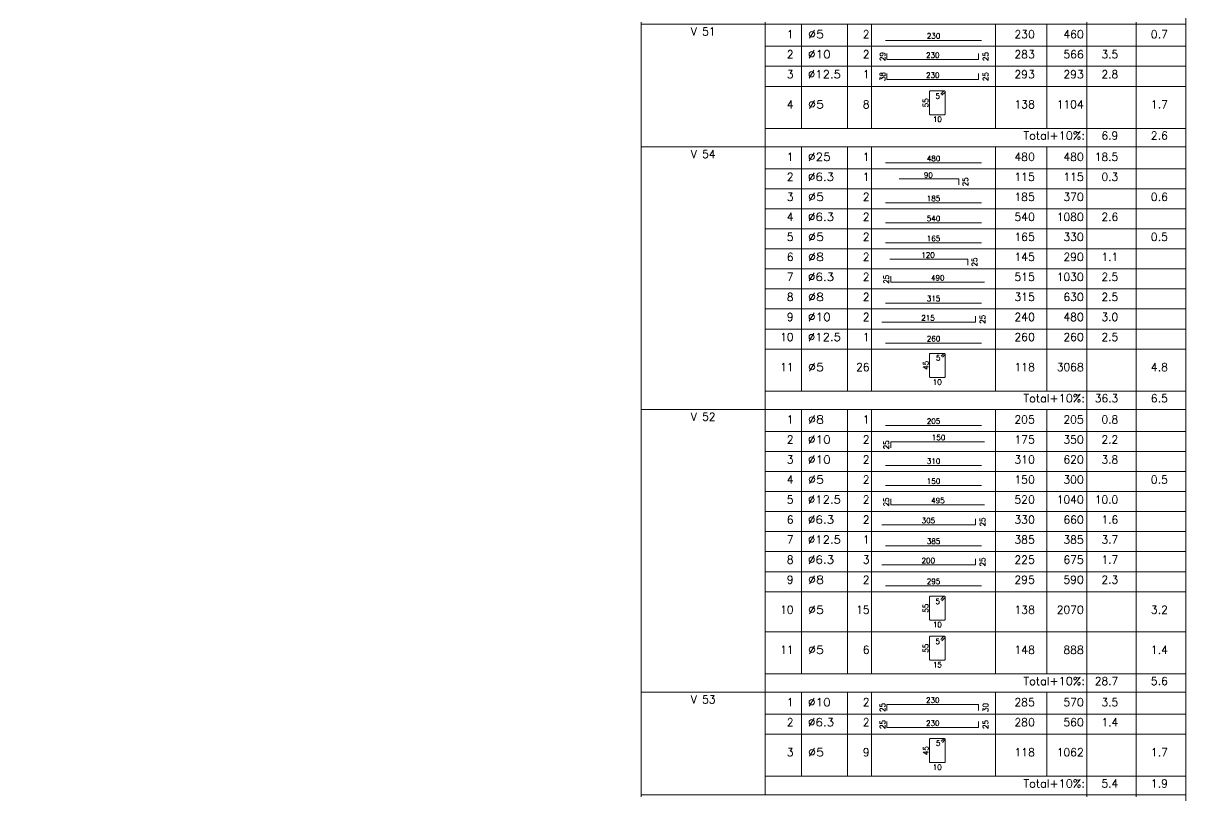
# Model space of a CAD drawing. Header units: millimetres. Extents: x 0 to 84, y 0 to 59.4.
# Drawn here: x 54.95 to 84, y 22.39 to 41.68 of the extents above; entities that cross this region are included whole.
import ezdxf
from ezdxf.enums import TextEntityAlignment as Align

# ---------------------------------------------------------------- set-up
doc = ezdxf.new("R2010")
doc.units = ezdxf.units.MM
for name, color, linetype, lineweight in [('DETALHES_TABELA', 7, 'Continuous', 9), ('QUAD_BORDA', 1, 'Continuous', 20), ('QUAD_LIMITES', 2, 'Continuous', 0), ('TABELAS', 1, 'Continuous', 0), ('TEXTO_TABELAS', 1, 'Continuous', 0), ('TEXTOS_COTAS_DETALHES_TABELA', 1, 'Continuous', 0)]:
    doc.layers.add(name, color=color, linetype=linetype, lineweight=lineweight)
doc.styles.add('CYPETXT', font='', dxfattribs={"height": 0.2})
doc.styles.get('CYPETXT').set_extended_font_data('romans')

msp = doc.modelspace()

# ---------------------------------------------------------------- linework, layer by layer
at = {"layer": 'DETALHES_TABELA'}
for points in [[(76.498, 41.258), (78.898, 41.258)], [(76.532, 40.928), (76.532, 40.778), (78.824, 40.778), (78.824, 40.928)], [(76.532, 40.428), (76.532, 40.278), (78.824, 40.278), (78.824, 40.428)], [(77.908, 39.886), (77.983, 39.96), (77.985, 39.963), (77.988, 39.967), (77.989, 39.971), (77.989, 39.976), (77.989, 39.98), (77.988, 39.985), (77.985, 39.989), (77.983, 39.992), (77.979, 39.995), (77.975, 39.997), (77.971, 39.999), (77.966, 39.999), (77.62, 39.999), (77.611, 39.997), (77.604, 39.992), (77.599, 39.985), (77.597, 39.976), (77.597, 39.422), (77.599, 39.413), (77.604, 39.406), (77.611, 39.401), (77.62, 39.399), (77.966, 39.399), (77.975, 39.401), (77.983, 39.406), (77.988, 39.413), (77.989, 39.422), (77.989, 39.976), (77.989, 39.98), (77.988, 39.985), (77.985, 39.989), (77.983, 39.992), (77.979, 39.995), (77.975, 39.997), (77.971, 39.999), (77.966, 39.999), (77.962, 39.999), (77.957, 39.997), (77.953, 39.995), (77.95, 39.992), (77.876, 39.918)], [(76.498, 38.198), (78.898, 38.198)], [(76.837, 37.8), (78.332, 37.8), (78.332, 37.65)], [(76.498, 37.198), (78.898, 37.198)], [(76.498, 36.698), (78.898, 36.698)], [(76.498, 36.198), (78.898, 36.198)], [(76.609, 35.796), (78.552, 35.796), (78.552, 35.646)], [(76.627, 35.367), (76.627, 35.217), (78.972, 35.217)], [(76.498, 34.698), (78.898, 34.698)], [(76.406, 34.217), (78.748, 34.217), (78.748, 34.367)], [(76.498, 33.698), (78.898, 33.698)], [(77.918, 33.347), (77.98, 33.408), (77.982, 33.411), (77.984, 33.414), (77.985, 33.418), (77.985, 33.422), (77.985, 33.426), (77.984, 33.429), (77.982, 33.432), (77.98, 33.435), (77.977, 33.438), (77.973, 33.439), (77.97, 33.441), (77.966, 33.441), (77.615, 33.441), (77.608, 33.439), (77.602, 33.435), (77.597, 33.429), (77.596, 33.422), (77.596, 32.86), (77.597, 32.853), (77.602, 32.846), (77.608, 32.842), (77.615, 32.841), (77.966, 32.841), (77.973, 32.842), (77.98, 32.846), (77.984, 32.853), (77.985, 32.86), (77.985, 33.422), (77.985, 33.426), (77.984, 33.429), (77.982, 33.432), (77.98, 33.435), (77.977, 33.438), (77.973, 33.439), (77.97, 33.441), (77.966, 33.441), (77.962, 33.441), (77.959, 33.439), (77.956, 33.438), (77.953, 33.435), (77.891, 33.374)], [(76.498, 31.638), (78.898, 31.638)], [(76.626, 31.082), (76.626, 31.232), (78.972, 31.232)], [(76.498, 30.638), (78.898, 30.638)], [(76.498, 30.138), (78.898, 30.138)], [(76.627, 29.807), (76.627, 29.657), (78.972, 29.657)], [(76.406, 29.157), (78.748, 29.157), (78.748, 29.307)], [(76.498, 28.638), (78.898, 28.638)], [(76.406, 28.157), (78.748, 28.157), (78.748, 28.307)], [(76.498, 27.638), (78.898, 27.638)], [(77.908, 27.266), (77.983, 27.34), (77.985, 27.343), (77.988, 27.347), (77.989, 27.351), (77.989, 27.356), (77.989, 27.36), (77.988, 27.365), (77.985, 27.369), (77.983, 27.372), (77.979, 27.375), (77.975, 27.377), (77.971, 27.379), (77.966, 27.379), (77.62, 27.379), (77.611, 27.377), (77.604, 27.372), (77.599, 27.365), (77.597, 27.356), (77.597, 26.802), (77.599, 26.793), (77.604, 26.786), (77.611, 26.781), (77.62, 26.779), (77.966, 26.779), (77.975, 26.781), (77.983, 26.786), (77.988, 26.793), (77.989, 26.802), (77.989, 27.356), (77.989, 27.36), (77.988, 27.365), (77.985, 27.369), (77.983, 27.372), (77.979, 27.375), (77.975, 27.377), (77.971, 27.379), (77.966, 27.379), (77.962, 27.379), (77.957, 27.377), (77.953, 27.375), (77.95, 27.372), (77.876, 27.298)], [(77.908, 26.266), (77.983, 26.34), (77.985, 26.343), (77.988, 26.347), (77.989, 26.351), (77.989, 26.356), (77.989, 26.36), (77.988, 26.365), (77.985, 26.369), (77.983, 26.372), (77.979, 26.375), (77.975, 26.377), (77.971, 26.379), (77.966, 26.379), (77.62, 26.379), (77.611, 26.377), (77.604, 26.372), (77.599, 26.365), (77.597, 26.356), (77.597, 25.802), (77.599, 25.793), (77.604, 25.786), (77.611, 25.781), (77.62, 25.779), (77.966, 25.779), (77.975, 25.781), (77.983, 25.786), (77.988, 25.793), (77.989, 25.802), (77.989, 26.356), (77.989, 26.36), (77.988, 26.365), (77.985, 26.369), (77.983, 26.372), (77.979, 26.375), (77.975, 26.377), (77.971, 26.379), (77.966, 26.379), (77.962, 26.379), (77.957, 26.377), (77.953, 26.375), (77.95, 26.372), (77.876, 26.298)], [(76.532, 24.523), (76.532, 24.673), (78.824, 24.673), (78.824, 24.523)], [(76.533, 24.248), (76.533, 24.098), (78.823, 24.098), (78.823, 24.248)], [(77.918, 23.727), (77.98, 23.788), (77.982, 23.791), (77.984, 23.794), (77.985, 23.798), (77.985, 23.802), (77.985, 23.806), (77.984, 23.809), (77.982, 23.812), (77.98, 23.815), (77.977, 23.818), (77.973, 23.819), (77.97, 23.821), (77.966, 23.821), (77.615, 23.821), (77.608, 23.819), (77.602, 23.815), (77.597, 23.809), (77.596, 23.802), (77.596, 23.24), (77.597, 23.233), (77.602, 23.226), (77.608, 23.222), (77.615, 23.221), (77.966, 23.221), (77.973, 23.222), (77.98, 23.226), (77.984, 23.233), (77.985, 23.24), (77.985, 23.802), (77.985, 23.806), (77.984, 23.809), (77.982, 23.812), (77.98, 23.815), (77.977, 23.818), (77.973, 23.819), (77.97, 23.821), (77.966, 23.821), (77.962, 23.821), (77.959, 23.819), (77.956, 23.818), (77.953, 23.815), (77.891, 23.754)]]:
    msp.add_lwpolyline(points, dxfattribs=at)
at = {"layer": 'QUAD_BORDA'}
msp.add_lwpolyline([(0, 0), (84, 0), (84, 59.4), (0, 59.4), (0, 0)], close=True, dxfattribs=at)
at = {"layer": 'QUAD_LIMITES'}
msp.add_lwpolyline([(0, 0), (84, 0), (84, 59.4), (0, 59.4), (0, 0)], close=True, dxfattribs=at)
at = {"layer": 'TABELAS'}
for p, q in [((70.392, 41.61), (70.392, 41.71)), ((70.392, 41.66), (84, 41.66)), ((70.392, 38.65), (70.392, 41.61)), ((73.492, 41.61), (73.492, 41.71)), ((73.492, 38.65), (73.492, 41.61)), ((74.396, 41.61), (74.396, 41.66)), ((74.396, 39.06), (74.396, 41.61)), ((75.544, 41.61), (75.544, 41.66)), ((75.544, 39.06), (75.544, 41.61)), ((76.148, 41.61), (76.148, 41.66)), ((76.148, 39.06), (76.148, 41.61)), ((79.248, 41.61), (79.248, 41.66)), ((79.248, 39.06), (79.248, 41.61)), ((80.532, 41.61), (80.532, 41.66)), ((80.532, 39.06), (80.532, 41.61)), ((81.528, 41.61), (81.528, 41.71)), ((81.528, 38.65), (81.528, 41.61)), ((82.764, 41.61), (82.764, 41.71)), ((82.764, 38.65), (82.764, 41.61)), ((84, 41.61), (84, 41.71)), ((84, 38.65), (84, 41.61)), ((73.492, 39.06), (84, 39.06)), ((70.392, 38.55), (70.392, 38.65)), ((73.492, 38.55), (73.492, 38.65)), ((81.528, 38.55), (81.528, 38.65)), ((82.764, 38.55), (82.764, 38.65)), ((84, 38.55), (84, 38.65)), ((70.392, 38.6), (84, 38.6)), ((70.392, 32.09), (70.392, 38.55)), ((73.492, 32.09), (73.492, 38.55)), ((74.396, 38.55), (74.396, 38.6)), ((74.396, 32.5), (74.396, 38.55)), ((75.544, 38.55), (75.544, 38.6)), ((75.544, 32.5), (75.544, 38.55)), ((76.148, 38.55), (76.148, 38.6)), ((76.148, 32.5), (76.148, 38.55)), ((79.248, 38.55), (79.248, 38.6)), ((79.248, 32.5), (79.248, 38.55)), ((80.532, 38.55), (80.532, 38.6)), ((80.532, 32.5), (80.532, 38.55)), ((81.528, 32.09), (81.528, 38.55)), ((82.764, 32.09), (82.764, 38.55)), ((84, 32.09), (84, 38.55)), ((73.492, 32.5), (84, 32.5)), ((70.392, 31.99), (70.392, 32.09)), ((70.392, 32.04), (84, 32.04)), ((70.392, 25.03), (70.392, 31.99)), ((73.492, 31.99), (73.492, 32.09)), ((73.492, 25.03), (73.492, 31.99)), ((74.396, 31.99), (74.396, 32.04)), ((74.396, 25.44), (74.396, 31.99)), ((75.544, 31.99), (75.544, 32.04)), ((75.544, 25.44), (75.544, 31.99)), ((76.148, 31.99), (76.148, 32.04)), ((76.148, 25.44), (76.148, 31.99)), ((79.248, 31.99), (79.248, 32.04)), ((79.248, 25.44), (79.248, 31.99)), ((80.532, 31.99), (80.532, 32.04)), ((80.532, 25.44), (80.532, 31.99)), ((81.528, 31.99), (81.528, 32.09)), ((81.528, 25.03), (81.528, 31.99)), ((82.764, 31.99), (82.764, 32.09)), ((82.764, 25.03), (82.764, 31.99)), ((84, 31.99), (84, 32.09)), ((84, 25.03), (84, 31.99)), ((73.492, 25.44), (84, 25.44)), ((70.392, 24.93), (70.392, 25.03)), ((73.492, 24.93), (73.492, 25.03)), ((81.528, 24.93), (81.528, 25.03)), ((82.764, 24.93), (82.764, 25.03)), ((84, 24.93), (84, 25.03)), ((70.392, 24.98), (84, 24.98)), ((70.392, 22.47), (70.392, 24.93)), ((73.492, 22.47), (73.492, 24.93)), ((74.396, 24.93), (74.396, 24.98)), ((74.396, 22.88), (74.396, 24.93)), ((75.544, 24.93), (75.544, 24.98)), ((75.544, 22.88), (75.544, 24.93)), ((76.148, 24.93), (76.148, 24.98)), ((76.148, 22.88), (76.148, 24.93)), ((79.248, 24.93), (79.248, 24.98)), ((79.248, 22.88), (79.248, 24.93)), ((80.532, 24.93), (80.532, 24.98)), ((80.532, 22.88), (80.532, 24.93)), ((81.528, 22.47), (81.528, 24.93)), ((82.764, 22.47), (82.764, 24.93)), ((84, 22.47), (84, 24.93)), ((73.492, 22.88), (84, 22.88)), ((70.392, 22.37), (70.392, 22.47)), ((70.392, 22.42), (84, 22.42)), ((73.492, 22.42), (73.492, 22.47)), ((81.528, 22.37), (81.528, 22.47)), ((82.764, 22.37), (82.764, 22.47)), ((84, 22.37), (84, 22.47))]:
    msp.add_line(p, q, dxfattribs=at)
at = {"layer": 'TEXTO_TABELAS'}
for p, q in [((73.492, 41.11), (84, 41.11)), ((73.492, 40.61), (84, 40.61)), ((73.492, 40.11), (84, 40.11)), ((73.492, 38.05), (84, 38.05)), ((73.492, 37.55), (84, 37.55)), ((73.492, 37.05), (84, 37.05)), ((73.492, 36.55), (84, 36.55)), ((73.492, 36.05), (84, 36.05)), ((73.492, 35.55), (84, 35.55)), ((73.492, 35.05), (84, 35.05)), ((73.492, 34.55), (84, 34.55)), ((73.492, 34.05), (84, 34.05)), ((73.492, 33.55), (84, 33.55)), ((73.492, 31.49), (84, 31.49)), ((73.492, 30.99), (84, 30.99)), ((73.492, 30.49), (84, 30.49)), ((73.492, 29.99), (84, 29.99)), ((73.492, 29.49), (84, 29.49)), ((73.492, 28.99), (84, 28.99)), ((73.492, 28.49), (84, 28.49)), ((73.492, 27.99), (84, 27.99)), ((73.492, 27.49), (84, 27.49)), ((73.492, 26.49), (84, 26.49)), ((73.492, 24.43), (84, 24.43)), ((73.492, 23.93), (84, 23.93))]:
    msp.add_line(p, q, dxfattribs=at)

# ---------------------------------------------------------------- texts
at = {"layer": 'TEXTO_TABELAS', "style": 'CYPETXT'}
for s, width, p, p2 in [('V 51', 0.816032, (71.631, 41.38), (72.252, 41.38)), ('1', 0.872274, (74.028, 41.31), (74.196, 41.31)), ('%%c5', 0.99505, (74.559, 41.31), (74.961, 41.31)), ('2', 0.872274, (75.93, 41.31), (76.098, 41.31)), ('230', 0.872274, (79.722, 41.31), (80.226, 41.31)), ('460', 0.872274, (80.946, 41.31), (81.45, 41.31)), ('0.7', 0.868127, (83.13, 41.31), (83.55, 41.31)), ('2', 0.872274, (74.028, 40.81), (74.196, 40.81)), ('%%c10', 0.955414, (74.559, 40.81), (75.129, 40.81)), ('2', 0.872274, (75.93, 40.81), (76.098, 40.81)), ('283', 0.872274, (79.722, 40.81), (80.226, 40.81)), ('566', 0.872274, (80.946, 40.81), (81.45, 40.81)), ('3.5', 0.868127, (81.894, 40.81), (82.314, 40.81)), ('3', 0.872274, (74.028, 40.31), (74.196, 40.31)), ('%%c12.5', 0.925884, (74.559, 40.31), (75.381, 40.31)), ('1', 0.872274, (75.93, 40.31), (76.098, 40.31)), ('293', 0.872274, (79.722, 40.31), (80.226, 40.31)), ('293', 0.872274, (80.946, 40.31), (81.45, 40.31)), ('2.8', 0.868127, (81.894, 40.31), (82.314, 40.31)), ('4', 0.872274, (74.028, 39.56), (74.196, 39.56)), ('%%c5', 0.99505, (74.559, 39.56), (74.961, 39.56)), ('8', 0.872274, (75.93, 39.56), (76.098, 39.56)), ('138', 0.872274, (79.722, 39.56), (80.226, 39.56)), ('1104', 0.872274, (80.778, 39.56), (81.45, 39.56)), ('1.7', 0.868127, (83.13, 39.56), (83.55, 39.56)), ('Total+10%:', 0.906671, (79.945, 38.78), (81.478, 38.78)), ('6.9', 0.868127, (81.894, 38.78), (82.314, 38.78)), ('2.6', 0.868127, (83.13, 38.78), (83.55, 38.78)), ('V 54', 0.816032, (71.631, 38.32), (72.252, 38.32)), ('1', 0.872274, (74.028, 38.25), (74.196, 38.25)), ('%%c25', 0.955414, (74.559, 38.25), (75.129, 38.25)), ('1', 0.872274, (75.93, 38.25), (76.098, 38.25)), ('480', 0.872274, (79.722, 38.25), (80.226, 38.25)), ('480', 0.872274, (80.946, 38.25), (81.45, 38.25)), ('18.5', 0.869308, (81.726, 38.25), (82.314, 38.25)), ('2', 0.872274, (74.028, 37.75), (74.196, 37.75)), ('%%c6.3', 0.940736, (74.559, 37.75), (75.213, 37.75)), ('1', 0.872274, (75.93, 37.75), (76.098, 37.75)), ('115', 0.872274, (79.722, 37.75), (80.226, 37.75)), ('115', 0.872274, (80.946, 37.75), (81.45, 37.75)), ('0.3', 0.868127, (81.894, 37.75), (82.314, 37.75)), ('3', 0.872274, (74.028, 37.25), (74.196, 37.25)), ('%%c5', 0.99505, (74.559, 37.25), (74.961, 37.25)), ('2', 0.872274, (75.93, 37.25), (76.098, 37.25)), ('185', 0.872274, (79.722, 37.25), (80.226, 37.25)), ('370', 0.872274, (80.946, 37.25), (81.45, 37.25)), ('0.6', 0.868127, (83.13, 37.25), (83.55, 37.25)), ('4', 0.872274, (74.028, 36.75), (74.196, 36.75)), ('%%c6.3', 0.940736, (74.559, 36.75), (75.213, 36.75)), ('2', 0.872274, (75.93, 36.75), (76.098, 36.75)), ('540', 0.872274, (79.722, 36.75), (80.226, 36.75)), ('1080', 0.872274, (80.778, 36.75), (81.45, 36.75)), ('2.6', 0.868127, (81.894, 36.75), (82.314, 36.75)), ('5', 0.872274, (74.028, 36.25), (74.196, 36.25)), ('%%c5', 0.99505, (74.559, 36.25), (74.961, 36.25)), ('2', 0.872274, (75.93, 36.25), (76.098, 36.25)), ('165', 0.872274, (79.722, 36.25), (80.226, 36.25)), ('330', 0.872274, (80.946, 36.25), (81.45, 36.25)), ('0.5', 0.868127, (83.13, 36.25), (83.55, 36.25)), ('6', 0.872274, (74.028, 35.75), (74.196, 35.75)), ('%%c8', 0.99505, (74.559, 35.75), (74.961, 35.75)), ('2', 0.872274, (75.93, 35.75), (76.098, 35.75)), ('145', 0.872274, (79.722, 35.75), (80.226, 35.75)), ('290', 0.872274, (80.946, 35.75), (81.45, 35.75)), ('1.1', 0.868127, (81.894, 35.75), (82.314, 35.75)), ('7', 0.872274, (74.028, 35.25), (74.196, 35.25)), ('%%c6.3', 0.940736, (74.559, 35.25), (75.213, 35.25)), ('2', 0.872274, (75.93, 35.25), (76.098, 35.25)), ('515', 0.872274, (79.722, 35.25), (80.226, 35.25)), ('1030', 0.872274, (80.778, 35.25), (81.45, 35.25)), ('2.5', 0.868127, (81.894, 35.25), (82.314, 35.25)), ('8', 0.872274, (74.028, 34.75), (74.196, 34.75)), ('%%c8', 0.99505, (74.559, 34.75), (74.961, 34.75)), ('2', 0.872274, (75.93, 34.75), (76.098, 34.75)), ('315', 0.872274, (79.722, 34.75), (80.226, 34.75)), ('630', 0.872274, (80.946, 34.75), (81.45, 34.75)), ('2.5', 0.868127, (81.894, 34.75), (82.314, 34.75)), ('9', 0.872274, (74.028, 34.25), (74.196, 34.25)), ('%%c10', 0.955414, (74.559, 34.25), (75.129, 34.25)), ('2', 0.872274, (75.93, 34.25), (76.098, 34.25)), ('240', 0.872274, (79.722, 34.25), (80.226, 34.25)), ('480', 0.872274, (80.946, 34.25), (81.45, 34.25)), ('3.0', 0.868127, (81.894, 34.25), (82.314, 34.25)), ('10', 0.872274, (73.86, 33.75), (74.196, 33.75)), ('%%c12.5', 0.925884, (74.559, 33.75), (75.381, 33.75)), ('1', 0.872274, (75.93, 33.75), (76.098, 33.75)), ('260', 0.872274, (79.722, 33.75), (80.226, 33.75)), ('260', 0.872274, (80.946, 33.75), (81.45, 33.75)), ('2.5', 0.868127, (81.894, 33.75), (82.314, 33.75)), ('11', 0.872274, (73.86, 33), (74.196, 33)), ('%%c5', 0.99505, (74.559, 33), (74.961, 33)), ('26', 0.872274, (75.762, 33), (76.098, 33)), ('118', 0.872274, (79.722, 33), (80.226, 33)), ('3068', 0.872274, (80.778, 33), (81.45, 33)), ('4.8', 0.868127, (83.13, 33), (83.55, 33)), ('Total+10%:', 0.906671, (79.945, 32.22), (81.478, 32.22)), ('36.3', 0.869308, (81.726, 32.22), (82.314, 32.22)), ('6.5', 0.868127, (83.13, 32.22), (83.55, 32.22)), ('V 52', 0.816032, (71.631, 31.76), (72.252, 31.76)), ('1', 0.872274, (74.028, 31.69), (74.196, 31.69)), ('%%c8', 0.99505, (74.559, 31.69), (74.961, 31.69)), ('1', 0.872274, (75.93, 31.69), (76.098, 31.69)), ('205', 0.872274, (79.722, 31.69), (80.226, 31.69)), ('205', 0.872274, (80.946, 31.69), (81.45, 31.69)), ('0.8', 0.868127, (81.894, 31.69), (82.314, 31.69)), ('2', 0.872274, (74.028, 31.19), (74.196, 31.19)), ('%%c10', 0.955414, (74.559, 31.19), (75.129, 31.19)), ('2', 0.872274, (75.93, 31.19), (76.098, 31.19)), ('175', 0.872274, (79.722, 31.19), (80.226, 31.19)), ('350', 0.872274, (80.946, 31.19), (81.45, 31.19)), ('2.2', 0.868127, (81.894, 31.19), (82.314, 31.19)), ('3', 0.872274, (74.028, 30.69), (74.196, 30.69)), ('%%c10', 0.955414, (74.559, 30.69), (75.129, 30.69)), ('2', 0.872274, (75.93, 30.69), (76.098, 30.69)), ('310', 0.872274, (79.722, 30.69), (80.226, 30.69)), ('620', 0.872274, (80.946, 30.69), (81.45, 30.69)), ('3.8', 0.868127, (81.894, 30.69), (82.314, 30.69)), ('4', 0.872274, (74.028, 30.19), (74.196, 30.19)), ('%%c5', 0.99505, (74.559, 30.19), (74.961, 30.19)), ('2', 0.872274, (75.93, 30.19), (76.098, 30.19)), ('150', 0.872274, (79.722, 30.19), (80.226, 30.19)), ('300', 0.872274, (80.946, 30.19), (81.45, 30.19)), ('0.5', 0.868127, (83.13, 30.19), (83.55, 30.19)), ('5', 0.872274, (74.028, 29.69), (74.196, 29.69)), ('%%c12.5', 0.925884, (74.559, 29.69), (75.381, 29.69)), ('2', 0.872274, (75.93, 29.69), (76.098, 29.69)), ('520', 0.872274, (79.722, 29.69), (80.226, 29.69)), ('1040', 0.872274, (80.778, 29.69), (81.45, 29.69)), ('10.0', 0.869308, (81.726, 29.69), (82.314, 29.69)), ('6', 0.872274, (74.028, 29.19), (74.196, 29.19)), ('%%c6.3', 0.940736, (74.559, 29.19), (75.213, 29.19)), ('2', 0.872274, (75.93, 29.19), (76.098, 29.19)), ('330', 0.872274, (79.722, 29.19), (80.226, 29.19)), ('660', 0.872274, (80.946, 29.19), (81.45, 29.19)), ('1.6', 0.868127, (81.894, 29.19), (82.314, 29.19)), ('7', 0.872274, (74.028, 28.69), (74.196, 28.69)), ('%%c12.5', 0.925884, (74.559, 28.69), (75.381, 28.69)), ('1', 0.872274, (75.93, 28.69), (76.098, 28.69)), ('385', 0.872274, (79.722, 28.69), (80.226, 28.69)), ('385', 0.872274, (80.946, 28.69), (81.45, 28.69)), ('3.7', 0.868127, (81.894, 28.69), (82.314, 28.69)), ('8', 0.872274, (74.028, 28.19), (74.196, 28.19)), ('%%c6.3', 0.940736, (74.559, 28.19), (75.213, 28.19)), ('3', 0.872274, (75.93, 28.19), (76.098, 28.19)), ('225', 0.872274, (79.722, 28.19), (80.226, 28.19)), ('675', 0.872274, (80.946, 28.19), (81.45, 28.19)), ('1.7', 0.868127, (81.894, 28.19), (82.314, 28.19)), ('9', 0.872274, (74.028, 27.69), (74.196, 27.69)), ('%%c8', 0.99505, (74.559, 27.69), (74.961, 27.69)), ('2', 0.872274, (75.93, 27.69), (76.098, 27.69)), ('295', 0.872274, (79.722, 27.69), (80.226, 27.69)), ('590', 0.872274, (80.946, 27.69), (81.45, 27.69)), ('2.3', 0.868127, (81.894, 27.69), (82.314, 27.69)), ('10', 0.872274, (73.86, 26.94), (74.196, 26.94)), ('%%c5', 0.99505, (74.559, 26.94), (74.961, 26.94)), ('15', 0.872274, (75.762, 26.94), (76.098, 26.94)), ('138', 0.872274, (79.722, 26.94), (80.226, 26.94)), ('2070', 0.872274, (80.778, 26.94), (81.45, 26.94)), ('3.2', 0.868127, (83.13, 26.94), (83.55, 26.94)), ('11', 0.872274, (73.86, 25.94), (74.196, 25.94)), ('%%c5', 0.99505, (74.559, 25.94), (74.961, 25.94)), ('6', 0.872274, (75.93, 25.94), (76.098, 25.94)), ('148', 0.872274, (79.722, 25.94), (80.226, 25.94)), ('888', 0.872274, (80.946, 25.94), (81.45, 25.94)), ('1.4', 0.868127, (83.13, 25.94), (83.55, 25.94)), ('Total+10%:', 0.906671, (79.945, 25.16), (81.478, 25.16)), ('28.7', 0.869308, (81.726, 25.16), (82.314, 25.16)), ('5.6', 0.868127, (83.13, 25.16), (83.55, 25.16)), ('V 53', 0.816032, (71.631, 24.7), (72.252, 24.7)), ('1', 0.872274, (74.028, 24.63), (74.196, 24.63)), ('%%c10', 0.955414, (74.559, 24.63), (75.129, 24.63)), ('2', 0.872274, (75.93, 24.63), (76.098, 24.63)), ('285', 0.872274, (79.722, 24.63), (80.226, 24.63)), ('570', 0.872274, (80.946, 24.63), (81.45, 24.63)), ('3.5', 0.868127, (81.894, 24.63), (82.314, 24.63)), ('2', 0.872274, (74.028, 24.13), (74.196, 24.13)), ('%%c6.3', 0.940736, (74.559, 24.13), (75.213, 24.13)), ('2', 0.872274, (75.93, 24.13), (76.098, 24.13)), ('280', 0.872274, (79.722, 24.13), (80.226, 24.13)), ('560', 0.872274, (80.946, 24.13), (81.45, 24.13)), ('1.4', 0.868127, (81.894, 24.13), (82.314, 24.13)), ('3', 0.872274, (74.028, 23.38), (74.196, 23.38)), ('%%c5', 0.99505, (74.559, 23.38), (74.961, 23.38)), ('9', 0.872274, (75.93, 23.38), (76.098, 23.38)), ('118', 0.872274, (79.722, 23.38), (80.226, 23.38)), ('1062', 0.872274, (80.778, 23.38), (81.45, 23.38)), ('1.7', 0.868127, (83.13, 23.38), (83.55, 23.38)), ('Total+10%:', 0.906671, (79.945, 22.6), (81.478, 22.6)), ('5.4', 0.868127, (81.894, 22.6), (82.314, 22.6)), ('1.9', 0.868127, (83.13, 22.6), (83.55, 22.6))]:
    msp.add_text(s, height=0.2, dxfattribs=dict(at, width=width)).set_placement(p, p2, align=Align.FIT)
at = {"layer": 'TEXTOS_COTAS_DETALHES_TABELA', "style": 'CYPETXT', "width": 0.872274}
for s, height, p, p2 in [('230', 0.1333, (77.53, 41.302), (77.866, 41.302)), ('230', 0.1333, (77.51, 40.819), (77.846, 40.819)), ('230', 0.1333, (77.51, 40.319), (77.846, 40.319)), ('5', 0.133, (77.746, 39.802), (77.858, 39.802)), ('10', 0.1333, (77.681, 39.221), (77.905, 39.221)), ('480', 0.1333, (77.53, 38.242), (77.866, 38.242)), ('90', 0.1333, (77.457, 37.827), (77.681, 37.827)), ('185', 0.1333, (77.53, 37.242), (77.866, 37.242)), ('540', 0.1333, (77.53, 36.742), (77.866, 36.742)), ('165', 0.1333, (77.53, 36.242), (77.866, 36.242)), ('120', 0.1333, (77.393, 35.831), (77.729, 35.831)), ('490', 0.1333, (77.636, 35.26), (77.972, 35.26)), ('315', 0.1333, (77.53, 34.742), (77.866, 34.742)), ('215', 0.1333, (77.392, 34.26), (77.728, 34.26)), ('260', 0.1333, (77.53, 33.742), (77.866, 33.742)), ('5', 0.133, (77.756, 33.264), (77.868, 33.264)), ('10', 0.1333, (77.679, 32.659), (77.903, 32.659)), ('205', 0.1333, (77.53, 31.682), (77.866, 31.682)), ('150', 0.1333, (77.655, 31.275), (77.991, 31.275)), ('310', 0.1333, (77.53, 30.682), (77.866, 30.682)), ('150', 0.1333, (77.53, 30.182), (77.866, 30.182)), ('495', 0.1333, (77.64, 29.7), (77.976, 29.7)), ('305', 0.1333, (77.401, 29.2), (77.737, 29.2)), ('385', 0.1333, (77.53, 28.682), (77.866, 28.682)), ('200', 0.1333, (77.398, 28.2), (77.734, 28.2)), ('295', 0.1333, (77.53, 27.682), (77.866, 27.682)), ('5', 0.133, (77.746, 27.182), (77.858, 27.182)), ('10', 0.1333, (77.681, 26.601), (77.905, 26.601)), ('5', 0.133, (77.746, 26.182), (77.858, 26.182)), ('15', 0.1333, (77.681, 25.601), (77.905, 25.601)), ('230', 0.1333, (77.51, 24.714), (77.846, 24.714)), ('230', 0.1333, (77.51, 24.139), (77.846, 24.139)), ('5', 0.133, (77.756, 23.644), (77.868, 23.644)), ('10', 0.1333, (77.679, 23.039), (77.903, 23.039))]:
    msp.add_text(s, height=height, dxfattribs=at).set_placement(p, p2, align=Align.FIT)
for s, p, p2 in [('29', (76.491, 40.741), (76.491, 40.965)), ('25', (79.065, 40.741), (79.065, 40.965)), ('38', (76.491, 40.241), (76.491, 40.465)), ('25', (79.065, 40.241), (79.065, 40.465)), ('55', (77.567, 39.587), (77.567, 39.811)), ('25', (78.559, 37.613), (78.559, 37.837)), ('25', (78.787, 35.609), (78.787, 35.833)), ('25', (76.584, 35.18), (76.584, 35.404)), ('25', (78.99, 34.18), (78.99, 34.404)), ('45', (77.571, 33.029), (77.571, 33.253)), ('25', (76.584, 31.045), (76.584, 31.269)), ('25', (76.584, 29.62), (76.584, 29.844)), ('25', (78.99, 29.12), (78.99, 29.344)), ('25', (78.99, 28.12), (78.99, 28.344)), ('55', (77.567, 26.967), (77.567, 27.191)), ('55', (77.567, 25.967), (77.567, 26.191)), ('25', (76.491, 24.486), (76.491, 24.71)), ('30', (79.065, 24.486), (79.065, 24.71)), ('25', (76.492, 24.061), (76.492, 24.285)), ('25', (79.064, 24.061), (79.064, 24.285)), ('45', (77.571, 23.409), (77.571, 23.633))]:
    msp.add_text(s, height=0.1333, rotation=90, dxfattribs=at).set_placement(p, p2, align=Align.FIT)

doc.saveas('drawing.dxf')
